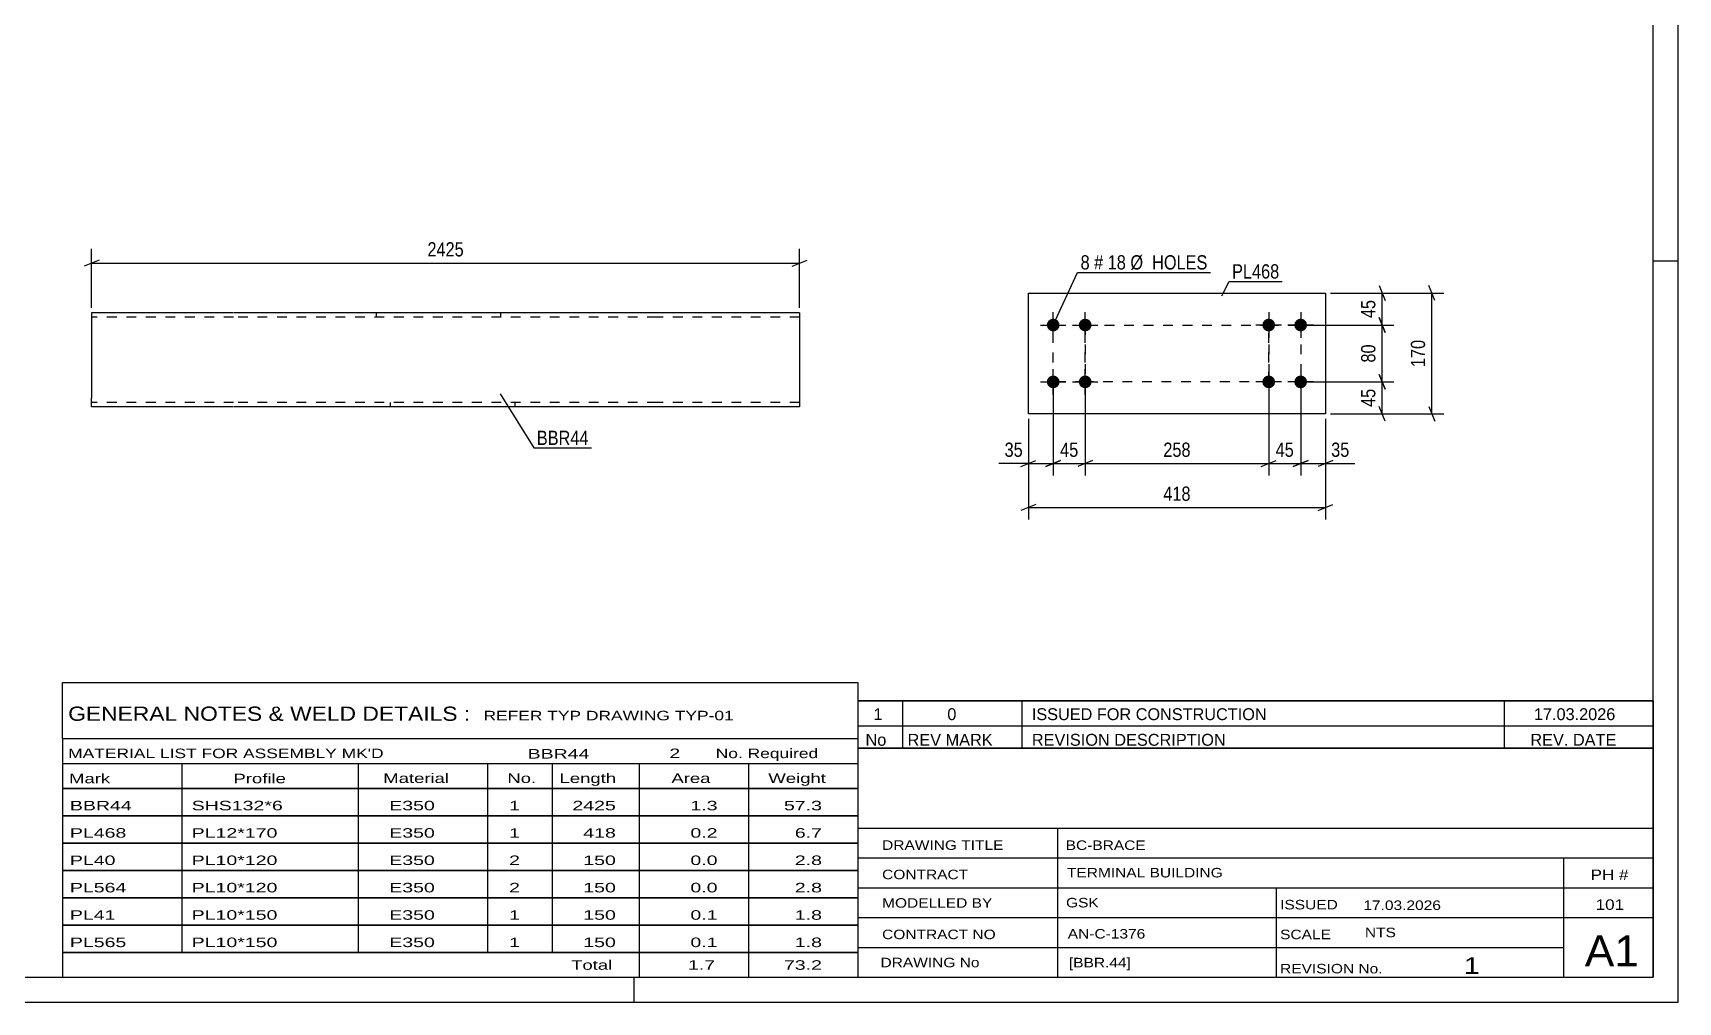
# Model space of a CAD drawing. Header units: millimetres. Extents: x 0 to 594, y 0 to 420.
# Drawn here: x 263.1 to 594, y 0 to 194.9 of the extents above; entities that cross this region are included whole.
import ezdxf

# ---------------------------------------------------------------- set-up
doc = ezdxf.new("R2010")
doc.units = ezdxf.units.MM
doc.linetypes.add('DXK_LINE_DOT2', pattern=[3.9198, 1.9599, -1.9599])
doc.styles.add('Arial Narrow', font='ARIALN.TTF', dxfattribs={"height": 0.2})

# ---------------------------------------------------------------- blocks, each defined once
blk = doc.blocks.new('Unknown-585636893-1129')
at = {"color": 5, "linetype": 'Continuous'}
for p, q in [((594, 0), (594, 420)), ((589, 5), (589, 415)), ((594, 149), (589, 149)), ((5, 5), (589, 5)), ((384, 0), (384, 5)), ((0, 0), (594, 0))]:
    blk.add_line(p, q, dxfattribs=at)
blk = doc.blocks.new('Part-585636893-4356 - 4355')
at = {"color": 2, "linetype": 'Continuous'}
for p, q in [((463.3, 142.57), (523.08, 142.57)), ((463.3, 118.29), (463.3, 142.57)), ((523.08, 142.57), (523.08, 118.29)), ((523.08, 118.29), (463.3, 118.29))]:
    blk.add_line(p, q, dxfattribs=at)
blk = doc.blocks.new('Bolt-585636893-4357 - 4355')
at = {"linetype": 'Continuous'}
for points in [[(511.65, 134.86, -1), (511.65, 137.43, -1)], [(518.08, 134.86, -1), (518.08, 137.43, -1)], [(511.65, 123.43, -1), (511.65, 126, -1)], [(518.08, 123.43, -1), (518.08, 126, -1)]]:
    blk.add_hatch(color=1, dxfattribs=at).paths.add_polyline_path(points)
at = {"color": 1, "linetype": 'Continuous'}
for p, q in [((514.23, 136.14), (509.08, 136.14)), ((511.65, 138.72), (511.65, 133.57)), ((520.65, 136.14), (515.51, 136.14)), ((518.08, 138.72), (518.08, 133.57)), ((511.65, 127.29), (511.65, 122.14)), ((518.08, 127.29), (518.08, 122.14)), ((514.23, 124.72), (509.08, 124.72)), ((520.65, 124.72), (515.51, 124.72))]:
    blk.add_line(p, q, dxfattribs=at)
blk = doc.blocks.new('Bolt-585636893-4358 - 4355')
at = {"linetype": 'Continuous'}
for points in [[(468.3, 137.43, -1), (468.3, 134.86, -1)], [(474.73, 137.43, -1), (474.73, 134.86, -1)], [(468.3, 126, -1), (468.3, 123.43, -1)], [(474.73, 126, -1), (474.73, 123.43, -1)]]:
    blk.add_hatch(color=1, dxfattribs=at).paths.add_polyline_path(points)
at = {"color": 1, "linetype": 'Continuous'}
for p, q in [((465.73, 136.14), (470.87, 136.14)), ((468.3, 133.57), (468.3, 138.72)), ((472.16, 136.14), (477.3, 136.14)), ((474.73, 133.57), (474.73, 138.72)), ((468.3, 122.14), (468.3, 127.29)), ((474.73, 122.14), (474.73, 127.29)), ((465.73, 124.72), (470.87, 124.72)), ((472.16, 124.72), (477.3, 124.72))]:
    blk.add_line(p, q, dxfattribs=at)
blk = doc.blocks.new('Part-585636893-1531 - 1514')
at = {"color": 2, "linetype": 'Continuous'}
for p, q in [((303.44, 138.59), (274.87, 138.59)), ((274.87, 138.59), (274.87, 121.44)), ((388.61, 138.59), (303.54, 138.59)), ((417.29, 138.59), (388.71, 138.59)), ((417.29, 138.59), (417.29, 119.73)), ((274.87, 120.23), (274.87, 121.44)), ((274.87, 119.86), (274.87, 120.23)), ((274.87, 119.73), (274.87, 119.86)), ((303.44, 119.73), (274.87, 119.73)), ((388.61, 119.73), (303.54, 119.73)), ((417.29, 119.73), (388.71, 119.73))]:
    blk.add_line(p, q, dxfattribs=at)
at = {"color": 7, "linetype": 'DXK_LINE_DOT2'}
for p, q in [((303.44, 137.73), (274.87, 137.73)), ((388.61, 137.73), (303.54, 137.73)), ((332.11, 138.59), (332.11, 137.73)), ((357.13, 138.59), (357.13, 137.73)), ((417.29, 137.73), (388.71, 137.73)), ((274.87, 120.79), (274.87, 121.44)), ((274.87, 120.23), (274.87, 121.12)), ((274.87, 120.59), (274.87, 120.65)), ((274.87, 120.59), (274.87, 120.65)), ((303.44, 120.59), (274.87, 120.59)), ((274.87, 119.73), (274.87, 119.73)), ((388.61, 120.59), (303.54, 120.59)), ((335.02, 119.73), (335.02, 120.59)), ((360.04, 119.73), (360.04, 120.59)), ((417.29, 120.59), (388.71, 120.59)), ((417.29, 120.59), (417.29, 120.65))]:
    blk.add_line(p, q, dxfattribs=at)
blk = doc.blocks.new('Rectangle-585636893-4714 - 4355')
at = {"color": 1, "linetype": 'DXK_LINE_DOT2'}
blk.add_lwpolyline([(468.3, 136.14), (474.73, 136.14), (474.73, 124.72), (468.3, 124.72), (468.3, 136.14)], close=True, dxfattribs=at)
blk = doc.blocks.new('Rectangle-585636893-4724 - 4355')
at = {"color": 1, "linetype": 'DXK_LINE_DOT2'}
blk.add_lwpolyline([(474.73, 136.14), (511.65, 136.14), (511.65, 124.72), (474.73, 124.72), (474.73, 136.14)], close=True, dxfattribs=at)
blk = doc.blocks.new('Rectangle-585636893-4734 - 4355')
at = {"color": 1, "linetype": 'DXK_LINE_DOT2'}
blk.add_lwpolyline([(511.65, 136.14), (518.08, 136.14), (518.08, 124.72), (511.65, 124.72), (511.65, 136.14)], close=True, dxfattribs=at)
blk = doc.blocks.new('StraightDimension-585636893-4693 - 4355')
at = {"color": 7, "linetype": 'Continuous'}
for p, q in [((519.08, 136.14), (536.85, 136.14)), ((533.85, 137.64), (535.05, 134.64)), ((534.45, 124.72), (534.45, 136.14)), ((535.05, 123.22), (533.85, 126.22)), ((519.08, 124.72), (536.85, 124.72))]:
    blk.add_line(p, q, dxfattribs=at)
at = {"color": 0}
blk.add_wipeout([(533.7, 132.86), (529.5, 132.86), (529.5, 128), (533.7, 128)], dxfattribs=at)
at = {"color": 3, "style": 'Arial Narrow'}
blk.add_text('80', height=2.863, rotation=90.0002, dxfattribs=at).set_placement((533.1, 128.6))
blk = doc.blocks.new('StraightDimension-585636893-4399 - 4355')
at = {"color": 7, "linetype": 'Continuous'}
for p, q in [((463.3, 117.29), (463.3, 97.05)), ((523.08, 117.29), (523.08, 97.05)), ((464.8, 100.05), (461.8, 98.85)), ((463.3, 99.45), (523.08, 99.45)), ((521.58, 98.85), (524.58, 100.05))]:
    blk.add_line(p, q, dxfattribs=at)
at = {"color": 0}
blk.add_wipeout([(496.53, 100.2), (496.53, 104.4), (489.85, 104.4), (489.85, 100.2)], dxfattribs=at)
at = {"color": 3, "style": 'Arial Narrow'}
blk.add_text('418', height=2.863, dxfattribs=at).set_placement((490.45, 100.8))
blk = doc.blocks.new('StraightDimension-585636893-4379 - 4355')
at = {"color": 7, "linetype": 'Continuous'}
for p, q in [((518.08, 123.72), (518.08, 105.89)), ((523.08, 117.29), (523.08, 105.89)), ((516.58, 107.69), (519.58, 108.89)), ((518.08, 108.29), (523.08, 108.29)), ((524.58, 108.89), (521.58, 107.69))]:
    blk.add_line(p, q, dxfattribs=at)
at = {"color": 0}
blk.add_wipeout([(528.46, 109.04), (528.46, 113.24), (523.61, 113.24), (523.61, 109.04)], dxfattribs=at)
at = {"color": 7, "linetype": 'Continuous'}
blk.add_line((523.08, 108.29), (528.99, 108.29), dxfattribs=at)
blk.add_line((523.08, 108.29), (528.99, 108.29), dxfattribs=at)
at = {"color": 3, "style": 'Arial Narrow'}
blk.add_text('35', height=2.863, dxfattribs=at).set_placement((524.21, 109.64))
blk = doc.blocks.new('StraightDimension-585636893-4380 - 4355')
at = {"color": 7, "linetype": 'Continuous'}
for p, q in [((511.65, 123.72), (511.65, 105.89)), ((518.08, 123.72), (518.08, 105.89)), ((510.15, 107.69), (513.15, 108.89)), ((511.65, 108.29), (518.08, 108.29)), ((519.58, 108.89), (516.58, 107.69))]:
    blk.add_line(p, q, dxfattribs=at)
at = {"color": 0}
blk.add_wipeout([(517.3, 109.04), (517.3, 113.24), (512.44, 113.24), (512.44, 109.04)], dxfattribs=at)
at = {"color": 3, "style": 'Arial Narrow'}
blk.add_text('45', height=2.863, dxfattribs=at).set_placement((513.04, 109.64))
blk = doc.blocks.new('StraightDimension-585636893-4381 - 4355')
at = {"color": 7, "linetype": 'Continuous'}
for p, q in [((474.73, 123.72), (474.73, 105.89)), ((511.65, 123.72), (511.65, 105.89)), ((476.23, 108.89), (473.23, 107.69)), ((474.73, 108.29), (511.65, 108.29)), ((510.15, 107.69), (513.15, 108.89))]:
    blk.add_line(p, q, dxfattribs=at)
at = {"color": 0}
blk.add_wipeout([(496.53, 109.04), (496.53, 113.24), (489.85, 113.24), (489.85, 109.04)], dxfattribs=at)
at = {"color": 3, "style": 'Arial Narrow'}
blk.add_text('258', height=2.863, dxfattribs=at).set_placement((490.45, 109.64))
blk = doc.blocks.new('StraightDimension-585636893-4382 - 4355')
at = {"color": 7, "linetype": 'Continuous'}
for p, q in [((468.3, 123.72), (468.3, 105.89)), ((474.73, 123.72), (474.73, 105.89)), ((466.8, 107.69), (469.8, 108.89)), ((468.3, 108.29), (474.73, 108.29)), ((476.23, 108.89), (473.23, 107.69))]:
    blk.add_line(p, q, dxfattribs=at)
at = {"color": 0}
blk.add_wipeout([(473.94, 109.04), (473.94, 113.24), (469.09, 113.24), (469.09, 109.04)], dxfattribs=at)
at = {"color": 3, "style": 'Arial Narrow'}
blk.add_text('45', height=2.863, dxfattribs=at).set_placement((469.69, 109.64))
blk = doc.blocks.new('StraightDimension-585636893-4383 - 4355')
at = {"color": 7, "linetype": 'Continuous'}
for p, q in [((468.3, 123.72), (468.3, 105.89)), ((463.3, 117.29), (463.3, 105.89)), ((461.8, 107.69), (464.8, 108.89)), ((463.3, 108.29), (468.3, 108.29)), ((469.8, 108.89), (466.8, 107.69))]:
    blk.add_line(p, q, dxfattribs=at)
at = {"color": 0}
blk.add_wipeout([(462.77, 109.04), (462.77, 113.24), (457.92, 113.24), (457.92, 109.04)], dxfattribs=at)
at = {"color": 7, "linetype": 'Continuous'}
blk.add_line((463.3, 108.29), (457.39, 108.29), dxfattribs=at)
blk.add_line((463.3, 108.29), (457.39, 108.29), dxfattribs=at)
at = {"color": 3, "style": 'Arial Narrow'}
blk.add_text('35', height=2.863, dxfattribs=at).set_placement((458.52, 109.64))
blk = doc.blocks.new('StraightDimension-585636893-4419 - 4355')
at = {"color": 7, "linetype": 'Continuous'}
for p, q in [((524.08, 142.57), (546.86, 142.57)), ((545.06, 141.07), (543.86, 144.07)), ((544.46, 118.29), (544.46, 142.57)), ((543.86, 119.79), (545.06, 116.79)), ((524.08, 118.29), (546.86, 118.29))]:
    blk.add_line(p, q, dxfattribs=at)
at = {"color": 0}
blk.add_wipeout([(543.71, 133.77), (539.51, 133.77), (539.51, 127.09), (543.71, 127.09)], dxfattribs=at)
at = {"color": 3, "style": 'Arial Narrow'}
blk.add_text('170', height=2.863, rotation=90.0002, dxfattribs=at).set_placement((543.11, 127.69))
blk = doc.blocks.new('StraightDimension-585636893-4692 - 4355')
at = {"color": 7, "linetype": 'Continuous'}
for p, q in [((524.08, 142.57), (536.85, 142.57)), ((533.85, 144.07), (535.05, 141.07)), ((534.45, 136.14), (534.45, 142.57)), ((519.08, 136.14), (536.85, 136.14)), ((535.05, 134.64), (533.85, 137.64))]:
    blk.add_line(p, q, dxfattribs=at)
at = {"color": 0}
blk.add_wipeout([(533.7, 141.79), (529.5, 141.79), (529.5, 136.93), (533.7, 136.93)], dxfattribs=at)
at = {"color": 3, "style": 'Arial Narrow'}
blk.add_text('45', height=2.863, rotation=90.0002, dxfattribs=at).set_placement((533.1, 137.53))
blk = doc.blocks.new('StraightDimension-585636893-4694 - 4355')
at = {"color": 7, "linetype": 'Continuous'}
for p, q in [((533.85, 126.22), (535.05, 123.22)), ((519.08, 124.72), (536.85, 124.72)), ((534.45, 118.29), (534.45, 124.72)), ((535.05, 116.79), (533.85, 119.79)), ((524.08, 118.29), (536.85, 118.29))]:
    blk.add_line(p, q, dxfattribs=at)
at = {"color": 0}
blk.add_wipeout([(533.7, 123.93), (529.5, 123.93), (529.5, 119.07), (533.7, 119.07)], dxfattribs=at)
at = {"color": 3, "style": 'Arial Narrow'}
blk.add_text('45', height=2.863, rotation=90.0002, dxfattribs=at).set_placement((533.1, 119.67))
blk = doc.blocks.new('StraightDimension-585636893-1535 - 1514')
at = {"color": 7, "linetype": 'Continuous'}
for p, q in [((276.37, 149.19), (273.37, 147.99)), ((274.87, 139.59), (274.87, 151.44)), ((415.79, 147.99), (418.79, 149.19)), ((417.29, 139.59), (417.29, 151.44)), ((274.87, 148.59), (417.29, 148.59))]:
    blk.add_line(p, q, dxfattribs=at)
at = {"color": 0}
blk.add_wipeout([(350.33, 149.34), (350.33, 153.54), (341.82, 153.54), (341.82, 149.34)], dxfattribs=at)
at = {"color": 3, "style": 'Arial Narrow'}
blk.add_text('2425', height=2.863, dxfattribs=at).set_placement((342.42, 149.94))
blk = doc.blocks.new('Unknown-585636893-4843')
at = {"color": 7, "linetype": 'Continuous'}
for p, q in [((429, 60.55), (589, 60.55)), ((589, 60.55), (429, 60.55)), ((429, 60.55), (429, 55.55)), ((438, 60.55), (438, 55.55)), ((462, 60.55), (462, 55.55)), ((559, 60.55), (559, 55.55)), ((589, 60.55), (589, 55.55)), ((429, 55.55), (589, 55.55)), ((429, 55.55), (429, 51.05)), ((429, 55.55), (589, 55.55)), ((438, 55.55), (438, 51.05)), ((462, 55.55), (462, 51.05)), ((559, 55.55), (559, 51.05)), ((589, 55.55), (589, 51.05)), ((589, 51.05), (429, 51.05))]:
    blk.add_line(p, q, dxfattribs=at)
at = {"color": 7, "linetype": 'Continuous', "style": 'Arial Narrow'}
for s, height, width, p in [('1', 2.39, 1.196471, (432.16, 56.7)), ('0', 2.39, 1.196471, (447, 56.7)), ('ISSUED FOR CONSTRUCTION', 2.3861, 1.196471, (464, 56.7)), ('17.03.2026', 2.386, 1.196471, (565, 56.7)), ('No', 2.386, 1.2, (430.54, 51.55)), ('REV MARK', 2.386, 1.2, (439, 51.55)), ('REVISION DESCRIPTION', 2.3861, 1.2, (464, 51.55)), ('REV. DATE', 2.386, 1.2, (564.28, 51.55))]:
    blk.add_text(s, height=height, dxfattribs=dict(at, width=width)).set_placement(p)
blk = doc.blocks.new('Unknown-585636893-4842')
at = {"color": 7, "linetype": 'Continuous'}
for p, q in [((429, 51.05), (429, 5)), ((429, 51.05), (589, 51.05)), ((589, 51), (589, 5)), ((429, 35), (589, 35)), ((469.14, 35), (469.14, 5)), ((429, 29), (589, 29)), ((571, 5.05), (571, 29.05)), ((429, 23), (589, 23)), ((513.14, 23), (513.14, 5)), ((429, 17), (589, 17)), ((429, 11), (571, 11)), ((429, 5), (589, 5))]:
    blk.add_line(p, q, dxfattribs=at)
at = {"color": 7, "style": 'Arial Narrow'}
for s, height, width, p in [('DRAWING TITLE', 1.9089, 1.425378, (433.88, 30.61)), ('BC-BRACE', 1.909, 1.425378, (470.81, 30.59)), ('CONTRACT', 1.909, 1.425378, (433.88, 24.71)), ('TERMINAL BUILDING', 1.9089, 1.425378, (471.06, 25.07)), ('MODELLED BY', 1.9089, 1.425378, (433.88, 18.98)), ('GSK', 1.909, 1.425378, (470.88, 19.04)), ('ISSUED', 1.909, 1.425378, (513.94, 18.64)), ('17.03.2026', 1.909, 1.425378, (530.69, 18.52)), ('CONTRACT NO', 1.9089, 1.425378, (433.88, 12.66)), ('AN-C-1376', 1.909, 1.425378, (471.23, 12.78)), ('SCALE', 1.909, 1.425378, (513.94, 12.65)), ('A1', 6.204, 1.25, (575.24, 7.2)), ('DRAWING No', 1.909, 1.425378, (433.56, 7)), ('[BBR.44]', 1.909, 1.425378, (471.46, 6.99)), ('REVISION No.', 1.9089, 1.425378, (513.94, 5.77)), ('1', 3.34, 1.5, (550.91, 5.68))]:
    blk.add_text(s, height=height, dxfattribs=dict(at, width=width)).set_placement(p)
at = {"color": 7, "linetype": 'Continuous', "style": 'Arial Narrow'}
for s, height, width, p in [('PH #', 2.1, 1.42538, (576.4, 24.55)), ('101', 2.1, 1.42538, (577.41, 18.55)), ('NTS', 1.909, 1.425378, (531, 13.05))]:
    blk.add_text(s, height=height, dxfattribs=dict(at, width=width)).set_placement(p)
blk = doc.blocks.new('Unknown-585636893-4844')
at = {"color": 7, "linetype": 'Continuous'}
for p, q in [((269, 64.25), (429, 64.25)), ((269, 53), (269, 64.25)), ((429, 64.25), (429, 53)), ((269, 53), (429, 53)), ((269, 53), (269, 48)), ((429, 53), (429, 48)), ((269, 48), (429, 48)), ((269, 48), (269, 43)), ((293, 48), (293, 43)), ((328.5, 48), (328.5, 43)), ((354.5, 48), (354.5, 43)), ((367.5, 48), (367.5, 43)), ((385, 48), (385, 43)), ((407, 48), (407, 43)), ((429, 48), (429, 43)), ((269, 43), (429, 43)), ((269, 42.95), (269, 37.55)), ((269, 42.95), (429, 42.95)), ((293, 43), (293, 37.5)), ((328.5, 43), (328.5, 37.5)), ((354.5, 43), (354.5, 37.5)), ((367.5, 43), (367.5, 37.5)), ((385, 43), (385, 37.5)), ((407, 43), (407, 37.5)), ((429, 42.95), (429, 37.55)), ((269, 37.55), (429, 37.55)), ((269, 37.45), (269, 32.05)), ((269, 37.45), (429, 37.45)), ((293, 37.5), (293, 32)), ((328.5, 37.5), (328.5, 32)), ((354.5, 37.5), (354.5, 32)), ((367.5, 37.5), (367.5, 32)), ((385, 37.5), (385, 32)), ((407, 37.5), (407, 32)), ((429, 37.45), (429, 32.05)), ((269, 32.05), (429, 32.05)), ((269, 31.95), (269, 26.55)), ((269, 31.95), (429, 31.95)), ((293, 32), (293, 26.5)), ((328.5, 32), (328.5, 26.5)), ((354.5, 32), (354.5, 26.5)), ((367.5, 32), (367.5, 26.5)), ((385, 32), (385, 26.5)), ((407, 32), (407, 26.5)), ((429, 31.95), (429, 26.55)), ((269, 26.55), (429, 26.55)), ((293, 26.5), (293, 21)), ((328.5, 26.5), (328.5, 21)), ((354.5, 26.5), (354.5, 21)), ((367.5, 26.5), (367.5, 21)), ((385, 26.5), (385, 21)), ((407, 26.5), (407, 21)), ((269, 26.45), (269, 21.05)), ((269, 26.45), (429, 26.45)), ((429, 26.45), (429, 21.05)), ((269, 21.05), (429, 21.05)), ((269, 20.95), (269, 15.55)), ((269, 20.95), (429, 20.95)), ((293, 21), (293, 15.5)), ((328.5, 21), (328.5, 15.5)), ((354.5, 21), (354.5, 15.5)), ((367.5, 21), (367.5, 15.5)), ((385, 21), (385, 15.5)), ((407, 21), (407, 15.5)), ((429, 20.95), (429, 15.55)), ((269, 15.55), (429, 15.55)), ((269, 15.45), (269, 10.05)), ((269, 15.45), (429, 15.45)), ((293, 15.5), (293, 10)), ((328.5, 15.5), (328.5, 10)), ((354.5, 15.5), (354.5, 10)), ((367.5, 15.5), (367.5, 10)), ((385, 15.5), (385, 10)), ((407, 15.5), (407, 10)), ((429, 15.45), (429, 10.05)), ((269, 10.05), (429, 10.05)), ((269, 10), (429, 10)), ((269, 10), (269, 5)), ((385, 10), (385, 5)), ((407, 10), (407, 5)), ((429, 10), (429, 5)), ((269, 5), (429, 5))]:
    blk.add_line(p, q, dxfattribs=at)
at = {"color": 7, "style": 'Arial Narrow'}
for s, height, width, p in [('GENERAL NOTES & WELD DETAILS :', 2.8633, 1.4, (270.15, 56.56)), ('REFER TYP DRAWING TYP-01', 1.9089, 1.6, (353.7, 56.66)), ("MATERIAL LIST FOR ASSEMBLY MK'D", 1.9089, 1.6, (270.15, 49.06)), ('BBR44', 1.909, 1.794707, (362.57, 48.97)), ('2', 1.91, 1.794707, (391.08, 49.06)), ('No. Required', 1.9089, 1.6, (400.41, 49.06)), ('Mark', 1.909, 1.7, (270.34, 44)), ('Profile', 1.909, 1.7, (303.41, 44)), ('Material', 1.909, 1.7, (333.54, 44.06)), ('No.', 1.909, 1.7, (358.5, 44.06)), ('Length', 1.909, 1.7, (369, 44.06)), ('Area', 1.909, 1.7, (391.5, 44.06)), ('Weight', 1.909, 1.7, (411, 44.06))]:
    blk.add_text(s, height=height, dxfattribs=dict(at, width=width)).set_placement(p)
at = {"color": 7, "linetype": 'Continuous', "style": 'Arial Narrow'}
for s, height, width, p in [('BBR44', 1.909, 1.794707, (270.5, 38.56)), ('SHS132*6', 1.909, 1.794707, (295, 38.56)), ('E350', 1.909, 1.794707, (334.74, 38.56)), ('1', 1.91, 1.794707, (358.86, 38.56)), ('2425', 1.909, 1.794707, (371.58, 38.56)), ('1.3', 1.909, 1.794707, (395.32, 38.56)), ('57.3', 1.909, 1.794707, (414.14, 38.56)), ('PL468', 1.909, 1.794707, (270.5, 33.06)), ('PL12*170', 1.909, 1.794707, (295, 33.06)), ('E350', 1.909, 1.794707, (334.74, 33.06)), ('1', 1.91, 1.794707, (358.86, 33.06)), ('418', 1.909, 1.794707, (373.77, 33.06)), ('0.2', 1.909, 1.794707, (395.32, 33.06)), ('6.7', 1.909, 1.794707, (416.33, 33.06)), ('PL40', 1.909, 1.794707, (270.5, 27.56)), ('PL10*120', 1.909, 1.794707, (295, 27.56)), ('E350', 1.909, 1.794707, (334.74, 27.56)), ('2', 1.91, 1.794707, (358.86, 27.56)), ('150', 1.909, 1.794707, (373.77, 27.56)), ('0.0', 1.909, 1.794707, (395.32, 27.56)), ('2.8', 1.909, 1.794707, (416.33, 27.56)), ('PL564', 1.909, 1.794707, (270.5, 22.06)), ('PL10*120', 1.909, 1.794707, (295, 22.06)), ('E350', 1.909, 1.794707, (334.74, 22.06)), ('2', 1.91, 1.794707, (358.86, 22.06)), ('150', 1.909, 1.794707, (373.77, 22.06)), ('0.0', 1.909, 1.794707, (395.32, 22.06)), ('2.8', 1.909, 1.794707, (416.33, 22.06)), ('PL41', 1.909, 1.794707, (270.5, 16.56)), ('PL10*150', 1.909, 1.794707, (295, 16.56)), ('E350', 1.909, 1.794707, (334.74, 16.56)), ('1', 1.91, 1.794707, (358.86, 16.56)), ('150', 1.909, 1.794707, (373.77, 16.56)), ('0.1', 1.909, 1.794707, (395.32, 16.56)), ('1.8', 1.909, 1.794707, (416.33, 16.56)), ('PL565', 1.909, 1.794707, (270.5, 11.06)), ('PL10*150', 1.909, 1.794707, (295, 11.06)), ('E350', 1.909, 1.794707, (334.74, 11.06)), ('1', 1.91, 1.794707, (358.86, 11.06)), ('150', 1.909, 1.794707, (373.77, 11.06)), ('0.1', 1.909, 1.794707, (395.32, 11.06)), ('1.8', 1.909, 1.794707, (416.33, 11.06)), ('Total', 1.909, 1.7, (371.33, 6.5)), ('1.7', 1.909, 1.794707, (394.83, 6.5)), ('73.2', 1.909, 1.794707, (414.14, 6.5))]:
    blk.add_text(s, height=height, dxfattribs=dict(at, width=width)).set_placement(p)
blk = doc.blocks.new('MarkSet-585636893-4661 - 4355')
at = {"color": 0}
blk.add_wipeout([(475.63, 147.32), (475.63, 150.32), (473.81, 150.32), (473.81, 147.32)], dxfattribs=at)
blk.add_wipeout([(475.63, 147.32), (475.63, 150.32), (473.81, 150.32), (473.81, 147.32)], dxfattribs=at)
at = {"color": 7, "linetype": 'Continuous'}
blk.add_line((468.3, 136.14), (473.21, 146.72), dxfattribs=at)
at = {"color": 0}
blk.add_wipeout([(478.36, 147.32), (478.36, 150.32), (476.53, 150.32), (476.53, 147.32)], dxfattribs=at)
blk.add_wipeout([(478.36, 147.32), (478.36, 150.32), (476.53, 150.32), (476.53, 147.32)], dxfattribs=at)
at = {"color": 3, "style": 'Arial Narrow'}
blk.add_text('8', height=2.86, dxfattribs=at).set_placement((473.81, 147.32))
at = {"color": 0}
blk.add_wipeout([(482.92, 147.32), (482.92, 150.32), (479.26, 150.32), (479.26, 147.32)], dxfattribs=at)
blk.add_wipeout([(482.92, 147.32), (482.92, 150.32), (479.26, 150.32), (479.26, 147.32)], dxfattribs=at)
at = {"color": 3, "style": 'Arial Narrow'}
blk.add_text('#', height=2.86, dxfattribs=at).set_placement((476.53, 147.32))
at = {"color": 0}
blk.add_wipeout([(499.35, 147.32), (499.35, 150.32), (483.82, 150.32), (483.82, 147.32)], dxfattribs=at)
blk.add_wipeout([(499.35, 147.32), (499.35, 150.32), (483.82, 150.32), (483.82, 147.32)], dxfattribs=at)
at = {"color": 7, "linetype": 'Continuous'}
blk.add_line((473.21, 146.72), (499.95, 146.72), dxfattribs=at)
at = {"color": 3, "style": 'Arial Narrow'}
for s, p in [('18', (479.26, 147.32)), ('Ø  HOLES', (483.82, 147.32))]:
    blk.add_text(s, height=2.863, dxfattribs=at).set_placement(p)
blk = doc.blocks.new('Mark-585636893-4462 - 4355')
at = {"color": 0}
blk.add_wipeout([(513.78, 145.5), (513.78, 148.5), (504.28, 148.5), (504.28, 145.5)], dxfattribs=at)
blk.add_wipeout([(513.78, 145.5), (513.78, 148.5), (504.28, 148.5), (504.28, 145.5)], dxfattribs=at)
at = {"color": 30, "linetype": 'Continuous'}
for p, q in [((502.22, 142), (503.68, 144.9)), ((503.68, 144.9), (514.38, 144.9))]:
    blk.add_line(p, q, dxfattribs=at)
at = {"color": 3, "style": 'Arial Narrow'}
blk.add_text('PL468', height=2.863, dxfattribs=at).set_placement((504.28, 145.5))
blk = doc.blocks.new('Mark-585636893-1527 - 1514')
at = {"color": 0}
blk.add_wipeout([(374.84, 112.03), (374.84, 115.03), (364.42, 115.03), (364.42, 112.03)], dxfattribs=at)
blk.add_wipeout([(374.84, 112.03), (374.84, 115.03), (364.42, 115.03), (364.42, 112.03)], dxfattribs=at)
at = {"color": 30, "linetype": 'Continuous'}
for p, q in [((357.02, 122.3), (363.82, 111.43)), ((363.82, 111.43), (375.44, 111.43))]:
    blk.add_line(p, q, dxfattribs=at)
at = {"color": 3, "style": 'Arial Narrow'}
blk.add_text('BBR44', height=2.863, dxfattribs=at).set_placement((364.42, 112.03))

msp = doc.modelspace()

# ---------------------------------------------------------------- block references
for name in ['Unknown-585636893-1129', 'Part-585636893-4356 - 4355', 'Part-585636893-1531 - 1514', 'Bolt-585636893-4358 - 4355', 'Rectangle-585636893-4714 - 4355', 'Rectangle-585636893-4724 - 4355', 'Bolt-585636893-4357 - 4355', 'Rectangle-585636893-4734 - 4355', 'Unknown-585636893-4844', 'Unknown-585636893-4843', 'Unknown-585636893-4842']:
    msp.add_blockref(name, (0, 0))

# ---------------------------------------------------------------- next in the draw order: block references
for name in ['StraightDimension-585636893-1535 - 1514', 'MarkSet-585636893-4661 - 4355', 'Mark-585636893-4462 - 4355', 'StraightDimension-585636893-4693 - 4355', 'Mark-585636893-1527 - 1514', 'StraightDimension-585636893-4399 - 4355']:
    msp.add_blockref(name, (0, 0))

# ---------------------------------------------------------------- next in the draw order: block references
msp.add_blockref('StraightDimension-585636893-4379 - 4355', (0, 0))

# ---------------------------------------------------------------- next in the draw order: block references
for name in ['StraightDimension-585636893-4419 - 4355', 'StraightDimension-585636893-4380 - 4355']:
    msp.add_blockref(name, (0, 0))

# ---------------------------------------------------------------- next in the draw order: block references
for name in ['StraightDimension-585636893-4692 - 4355', 'StraightDimension-585636893-4694 - 4355', 'StraightDimension-585636893-4381 - 4355']:
    msp.add_blockref(name, (0, 0))

# ---------------------------------------------------------------- next in the draw order: block references
msp.add_blockref('StraightDimension-585636893-4382 - 4355', (0, 0))

# ---------------------------------------------------------------- next in the draw order: block references
msp.add_blockref('StraightDimension-585636893-4383 - 4355', (0, 0))

doc.saveas('drawing.dxf')
